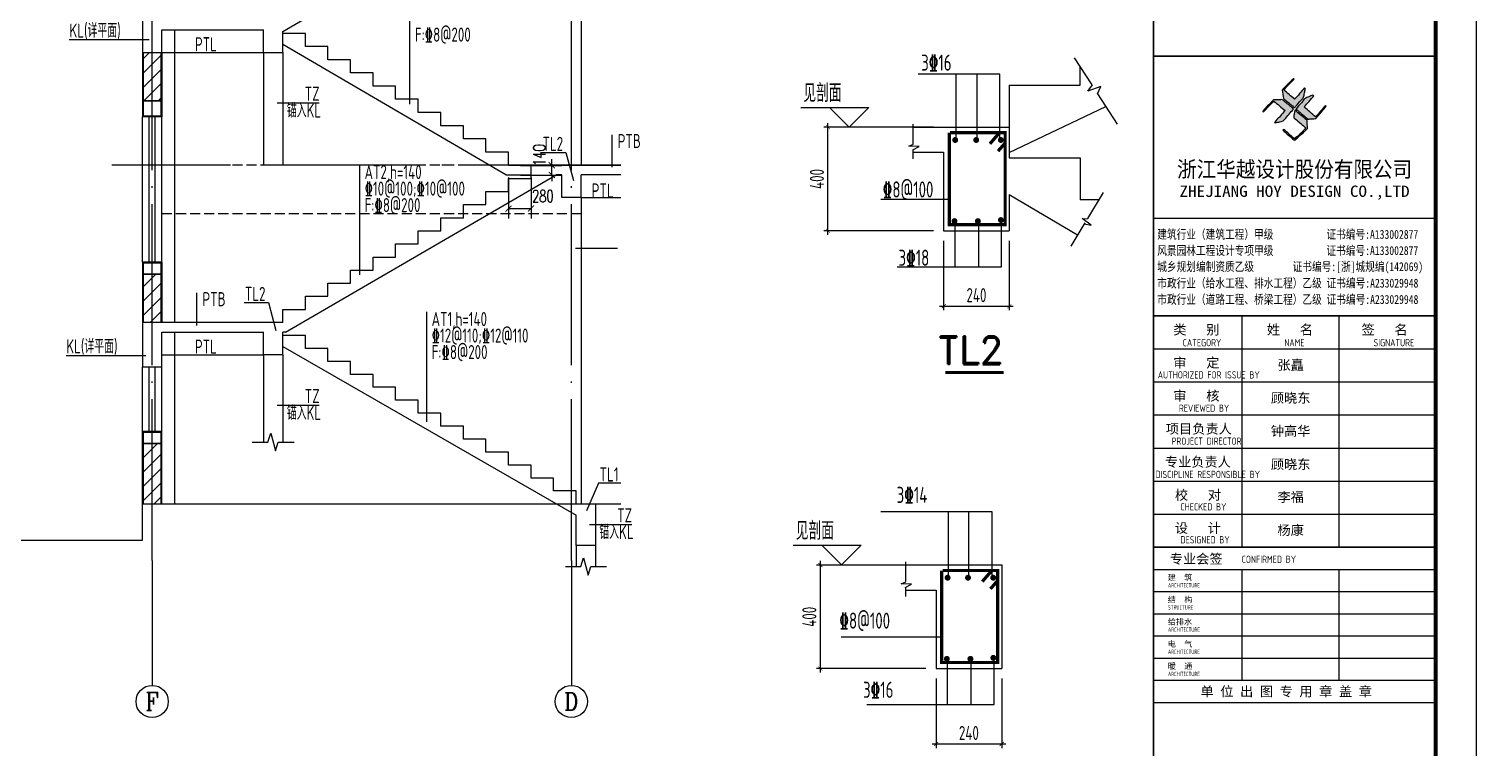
# Model space of a CAD drawing. Extents: x -638872 to -278819, y -139534 to 213996.
# Drawn here: x -509047 to -491095, y -130485 to -121566 of the extents above; entities that cross this region are included whole.
import ezdxf
from ezdxf.enums import TextEntityAlignment as Align

# ---------------------------------------------------------------- set-up
doc = ezdxf.new("R2010")
doc.units = 0
doc.header["$LTSCALE"] = 1000
doc.header["$MEASUREMENT"] = 0
doc.linetypes.add('DASH', pattern=[0.35, 0.25, -0.1])
doc.linetypes.add('DOTE', pattern=[2.42, 2, -0.2, 0.02, -0.2])
doc.layers.get('0').update_dxf_attribs({"linetype": 'CONTINUOUS'})
doc.layers.get('Defpoints').update_dxf_attribs({"linetype": 'CONTINUOUS'})
for name, color, linetype in [('AXIS', 171, 'CONTINUOUS'), ('AXIS_TEXT', 7, 'CONTINUOUS'), ('BALCONY', 6, 'CONTINUOUS'), ('BEAM_HOR_TEXT_JZ', 7, 'CONTINUOUS'), ('COLU_DE_DIM', 3, 'CONTINUOUS'), ('DOTE', 14, 'DOTE'), ('GJ', 22, 'CONTINUOUS'), ('PUB_DIM', 171, 'CONTINUOUS'), ('PUB_TITLE', 171, 'CONTINUOUS'), ('PUB_WALL', 9, 'CONTINUOUS'), ('S_E_STAIR', 4, 'CONTINUOUS'), ('S_WALL', 9, 'CONTINUOUS'), ('S_WINDOW', 140, 'CONTINUOUS'), ('THICK', 6, 'CONTINUOUS'), ('THIN', 7, 'CONTINUOUS'), ('TK', 4, 'CONTINUOUS'), ('填充', 8, 'CONTINUOUS')]:
    doc.layers.add(name, color=color, linetype=linetype)
doc.layers.add('COLU_HATCH', color=251, linetype='CONTINUOUS', lineweight=0)
doc.styles.add('-宋体', font='', dxfattribs={"width": 0.8})
doc.styles.add('_TCH_AXIS', font='COMPLEX', dxfattribs={"bigfont": 'GBCBIG'})
doc.styles.add('COMPLEX', font='COMPLEX')
doc.styles.add('DIM_FONT', font='SIMPLEX', dxfattribs={"width": 0.7, "bigfont": 'GBCBIG'})
doc.styles.add('HT', font='simhei.ttf', dxfattribs={"width": 0.8})
doc.styles.add('ROMAND', font='romand__.ttf', dxfattribs={"height": 500})
doc.styles.add('TSSD_Dimension', font='tssdeng.shx', dxfattribs={"width": 0.7, "bigfont": 'hztxt.shx'})
doc.styles.add('TSSD_Label', font='tssdeng.shx', dxfattribs={"width": 0.7, "bigfont": 'hztxt.shx'})
doc.styles.add('TSSD_REIN', font='tssdeng.shx', dxfattribs={"width": 0.7, "bigfont": 'tssdchn.shx'})
doc.styles.add('中西文', font='TSSDENG.shx', dxfattribs={"width": 0.875, "height": 300, "bigfont": 'HZTXT.shx'})
doc.styles.add('图签宋体', font='', dxfattribs={"height": 300})
doc.styles.add('图签黑体', font='simhei.ttf', dxfattribs={"height": 550})
doc.styles.get('-宋体').set_extended_font_data('SimSun')
doc.styles.get('图签宋体').set_extended_font_data('NSimSun')
doc.dimstyles.new('DIMN', dxfattribs={"dimtxt": 300, "dimasz": 150, "dimexe": 250, "dimexo": 300, "dimgap": 150, "dimtad": 1, "dimdec": 0, "dimzin": 0, "dimdsep": 46, "dimtxsty": 'DIM_FONT', "dimblk": 'ARCHTICK', "dimcen": 0.09, "dimclrt": 7, "dimazin": 2, "dimtfac": 1, "dimtdec": 0, "dimtix": 1, "dimtmove": 2, "dimatfit": 3, "dimfxl": 0, "dimtolj": 1, "dimtzin": 0, "dimarcsym": 0})
doc.dimstyles.new('TSSD_20_50', dxfattribs={"dimtxt": 175, "dimasz": 50, "dimexe": 50, "dimexo": 125, "dimgap": 50, "dimtad": 1, "dimdec": 0, "dimlfac": 0.4, "dimzin": 0, "dimdsep": 46, "dimtxsty": 'TSSD_Dimension', "dimblk": 'ARCHTICK', "dimblk1": 'ARCHTICK', "dimblk2": 'ARCHTICK', "dimcen": 0, "dimdle": 50, "dimclrt": 7, "dimadec": 0, "dimazin": 0, "dimtfac": 1, "dimtdec": 0, "dimtix": 1, "dimtmove": 2, "dimatfit": 3, "dimfxl": 0, "dimtolj": 1, "dimtzin": 0, "dimarcsym": 0})

# ---------------------------------------------------------------- blocks, each defined once
blk = doc.blocks.new('$EWDLib$00001159')
for p, q in [((0, 0), (0, 1500)), ((84, 0), (84, 1500)), ((156, 0), (156, 1500)), ((240, 0), (240, 1500))]:
    blk.add_line(p, q)
blk = doc.blocks.new('_AXISO')
blk.add_circle((0, 0), 0.5)
at = {"layer": 'AXIS_TEXT', "style": 'COMPLEX', "width": 1.041667}
blk.add_attdef('A', text='', height=0.56, dxfattribs=at).set_placement((-0.25, -0.28), (0.25, -0.28), align=Align.FIT)
blk = doc.blocks.new('_ArchTick')
at = {"color": 0, "linetype": 'ByBlock', "const_width": 0.15}
blk.add_lwpolyline([(-0.5, -0.5), (0.5, 0.5)], dxfattribs=at)
blk = doc.blocks.new('*D577')
at = {"layer": 'COLU_DE_DIM', "color": 0, "lineweight": -2}
for p, q in [((-497825, -122785), (-499185, -122785)), ((-499135, -124120), (-499135, -122735)), ((-497825, -124070), (-499185, -124070))]:
    blk.add_line(p, q, dxfattribs=at)
at = {"layer": 'Defpoints', "color": 0}
for p in [(-499135, -122785), (-497700, -122785), (-497700, -124070)]:
    blk.add_point(p, dxfattribs=at)
at = {"layer": 'COLU_DE_DIM', "color": 0, "lineweight": -2, "xscale": 50, "yscale": 50, "zscale": 50}
for p, rotation in [((-499135, -122785), 90), ((-499135, -124070), 270)]:
    blk.add_blockref('_ArchTick', p, dxfattribs=dict(at, rotation=rotation))
at = {"layer": 'COLU_DE_DIM', "color": 7, "insert": (-499272, -123427), "char_height": 175, "attachment_point": 5, "rotation": 90, "style": 'TSSD_Dimension'}
blk.add_mtext('\\A1;400', dxfattribs=at)
blk = doc.blocks.new('*D578')
at = {"layer": 'COLU_DE_DIM', "color": 0, "lineweight": -2}
for p, q in [((-497700, -124195), (-497700, -125056)), ((-496886, -124195), (-496886, -125056)), ((-497750, -125006), (-496836, -125006))]:
    blk.add_line(p, q, dxfattribs=at)
at = {"layer": 'Defpoints', "color": 0}
for p in [(-497700, -124070), (-496886, -124070), (-496886, -125006)]:
    blk.add_point(p, dxfattribs=at)
at = {"layer": 'COLU_DE_DIM', "color": 0, "lineweight": -2, "xscale": 50, "yscale": 50, "zscale": 50, "rotation": 180}
blk.add_blockref('_ArchTick', (-497700, -125006), dxfattribs=at)
at = {"layer": 'COLU_DE_DIM', "color": 0, "lineweight": -2, "xscale": 50, "yscale": 50, "zscale": 50}
blk.add_blockref('_ArchTick', (-496886, -125006), dxfattribs=at)
at = {"layer": 'COLU_DE_DIM', "color": 7, "insert": (-497293, -124868), "char_height": 175, "attachment_point": 5, "style": 'TSSD_Dimension'}
blk.add_mtext('\\A1;240', dxfattribs=at)
blk = doc.blocks.new('*D579')
at = {"layer": 'COLU_DE_DIM', "color": 0, "lineweight": -2}
for p, q in [((-499229, -129549), (-499229, -128165)), ((-497919, -128215), (-499279, -128215)), ((-497919, -129499), (-499279, -129499))]:
    blk.add_line(p, q, dxfattribs=at)
at = {"layer": 'Defpoints', "color": 0}
for p in [(-499229, -128215), (-497794, -128215), (-497794, -129499)]:
    blk.add_point(p, dxfattribs=at)
at = {"layer": 'COLU_DE_DIM', "color": 0, "lineweight": -2, "xscale": 50, "yscale": 50, "zscale": 50}
for p, rotation in [((-499229, -128215), 90), ((-499229, -129499), 270)]:
    blk.add_blockref('_ArchTick', p, dxfattribs=dict(at, rotation=rotation))
at = {"layer": 'COLU_DE_DIM', "color": 7, "insert": (-499366, -128857), "char_height": 175, "attachment_point": 5, "rotation": 90, "style": 'TSSD_Dimension'}
blk.add_mtext('\\A1;400', dxfattribs=at)
blk = doc.blocks.new('*D580')
at = {"layer": 'COLU_DE_DIM', "color": 0, "lineweight": -2}
for p, q in [((-497794, -129624), (-497794, -130485)), ((-496980, -129624), (-496980, -130485)), ((-497844, -130435), (-496930, -130435))]:
    blk.add_line(p, q, dxfattribs=at)
at = {"layer": 'Defpoints', "color": 0}
for p in [(-497794, -129499), (-496980, -129499), (-496980, -130435)]:
    blk.add_point(p, dxfattribs=at)
at = {"layer": 'COLU_DE_DIM', "color": 0, "lineweight": -2, "xscale": 50, "yscale": 50, "zscale": 50, "rotation": 180}
blk.add_blockref('_ArchTick', (-497794, -130435), dxfattribs=at)
at = {"layer": 'COLU_DE_DIM', "color": 0, "lineweight": -2, "xscale": 50, "yscale": 50, "zscale": 50}
blk.add_blockref('_ArchTick', (-496980, -130435), dxfattribs=at)
at = {"layer": 'COLU_DE_DIM', "color": 7, "insert": (-497387, -130298), "char_height": 175, "attachment_point": 5, "style": 'TSSD_Dimension'}
blk.add_mtext('\\A1;240', dxfattribs=at)
blk = doc.blocks.new('A$C053D6479')
at = {"layer": 'PUB_TITLE'}
h = blk.add_hatch(color=256, dxfattribs=at)
h.dxf.hatch_style = 1
edge = h.paths.add_edge_path()
edge.add_spline(control_points=[(1026, 827), (1105, 920), (1188, 1008), (1266, 1102)], knot_values=[13, 13, 13, 13, 14, 14, 14, 14], degree=3, periodic=0)
edge.add_spline(control_points=[(1266, 1102), (1258, 1111), (1249, 1119), (1239, 1116)], knot_values=[12, 12, 12, 12, 13, 13, 13, 13], degree=3, periodic=0)
edge.add_spline(control_points=[(1239, 1116), (1210, 1107), (1179, 1092), (1144, 1077)], knot_values=[11, 11, 11, 11, 12, 12, 12, 12], degree=3, periodic=0)
edge.add_spline(control_points=[(1144, 1077), (1109, 1063), (1069, 1053), (1047, 1038)], knot_values=[10, 10, 10, 10, 11, 11, 11, 11], degree=3, periodic=0)
edge.add_spline(control_points=[(1047, 1038), (1028, 1026), (1007, 992), (991, 972)], knot_values=[9, 9, 9, 9, 10, 10, 10, 10], degree=3, periodic=0)
edge.add_spline(control_points=[(991, 972), (942, 913), (899, 868), (849, 810)], knot_values=[8, 8, 8, 8, 9, 9, 9, 9], degree=3, periodic=0)
edge.add_spline(control_points=[(849, 810), (842, 801), (822, 776), (822, 775)], knot_values=[7, 7, 7, 7, 8, 8, 8, 8], degree=3, periodic=0)
edge.add_spline(control_points=[(822, 775), (823, 771), (848, 752), (859, 744)], knot_values=[6, 6, 6, 6, 7, 7, 7, 7], degree=3, periodic=0)
edge.add_spline(control_points=[(859, 744), (949, 670), (1035, 592), (1122, 521)], knot_values=[5, 5, 5, 5, 6, 6, 6, 6], degree=3, periodic=0)
edge.add_spline(control_points=[(1122, 521), (1153, 527), (1185, 530), (1217, 533)], knot_values=[4, 4, 4, 4, 5, 5, 5, 5], degree=3, periodic=0)
edge.add_spline(control_points=[(1217, 533), (1246, 535), (1293, 532), (1316, 542)], knot_values=[3, 3, 3, 3, 4, 4, 4, 4], degree=3, periodic=0)
edge.add_spline(control_points=[(1316, 542), (1327, 547), (1338, 565), (1349, 579)], knot_values=[2, 2, 2, 2, 3, 3, 3, 3], degree=3, periodic=0)
edge.add_spline(control_points=[(1349, 579), (1423, 670), (1507, 759), (1572, 848)], knot_values=[1, 1, 1, 1, 2, 2, 2, 2], degree=3, periodic=0)
edge.add_spline(control_points=[(1572, 848), (1564, 852), (1561, 861), (1551, 862)], knot_values=[0, 0, 0, 0, 1, 1, 1, 1], degree=3, periodic=0)
edge.add_spline(control_points=[(1551, 862), (1469, 769), (1393, 671), (1310, 579)], knot_values=[15, 15, 15, 15, 16, 16, 16, 16], degree=3, periodic=0)
edge.add_spline(control_points=[(1310, 579), (1216, 662), (1118, 742), (1026, 827)], knot_values=[14, 14, 14, 14, 15, 15, 15, 15], degree=3, periodic=0)
at = {"layer": 'TK'}
h = blk.add_hatch(color=256, dxfattribs=at)
h.dxf.hatch_style = 2
edge = h.paths.add_edge_path()
edge.add_spline(control_points=[(906, 946), (906, 946), (906, 946), (866, 899), (814, 839), (806, 829), (789, 806), (787, 806), (777, 804), (728, 856), (719, 864), (651, 922), (580, 978), (514, 1036), (509, 1106), (488, 1176), (479, 1247), (570, 1343), (663, 1436), (758, 1526), (764, 1523), (768, 1518), (774, 1515), (693, 1422), (599, 1343), (520, 1249), (607, 1171), (698, 1096), (789, 1021), (874, 1109), (950, 1206), (1031, 1298), (1066, 1286), (1054, 1262), (1045, 1224), (1036, 1188), (1031, 1158), (1024, 1121), (1020, 1104), (1017, 1085), (1012, 1071), (1004, 1052), (976, 1026), (956, 1003), (906, 946)], knot_values=[-1, 0, 0, 0, 0, 0.0001, 1, 1, 1, 2, 2, 2, 3, 3, 3, 4, 4, 4, 5, 5, 5, 6, 6, 6, 7, 7, 7, 8, 8, 8, 9, 9, 9, 10, 10, 10, 11, 11, 11, 12, 12, 12, 13, 13, 13, 14, 14, 14, 14], degree=3, periodic=0)
h = blk.add_hatch(color=256, dxfattribs=at)
h.dxf.hatch_style = 2
edge = h.paths.add_edge_path()
edge.add_spline(control_points=[(291, 452), (291, 452), (291, 452), (313, 470), (322, 480), (400, 566), (477, 652), (553, 736), (460, 815), (366, 894), (270, 970), (183, 883), (101, 791), (16, 703), (-18, 714), (9, 735), (28, 755), (103, 838), (192, 930), (266, 1005), (319, 1009), (387, 1005), (442, 1007), (456, 1008), (472, 1011), (485, 1007), (507, 1000), (534, 967), (555, 949), (624, 891), (699, 833), (760, 773), (689, 691), (614, 604), (539, 517), (529, 505), (516, 487), (506, 482), (492, 475), (469, 472), (452, 467), (416, 456), (383, 448), (342, 438), (323, 433), (297, 422), (293, 440), (291, 452)], knot_values=[-1, 0, 0, 0, 0, 0.0001, 1, 1, 1, 2, 2, 2, 3, 3, 3, 4, 4, 4, 5, 5, 5, 6, 6, 6, 7, 7, 7, 8, 8, 8, 9, 9, 9, 10, 10, 10, 11, 11, 11, 12, 12, 12, 13, 13, 13, 14, 14, 14, 15, 15, 15, 15], degree=3, periodic=0)
h = blk.add_hatch(color=256, dxfattribs=at)
h.dxf.hatch_style = 2
edge = h.paths.add_edge_path()
edge.add_spline(control_points=[(662, 103), (662, 103), (662, 103), (616, 143), (568, 186), (545, 207), (518, 224), (499, 250), (501, 259), (511, 261), (516, 267), (609, 192), (696, 111), (785, 33), (883, 118), (977, 208), (1070, 298), (992, 373), (892, 456), (803, 534), (791, 544), (768, 561), (766, 569), (761, 588), (776, 634), (780, 655), (785, 690), (788, 721), (795, 746), (897, 661), (998, 576), (1097, 490), (1100, 425), (1106, 361), (1107, 294), (1018, 207), (925, 121), (830, 33), (818, 21), (800, 0), (787, 0), (768, -1), (725, 49), (712, 60), (662, 103)], knot_values=[-1, 0, 0, 0, 0, 0.0001, 1, 1, 1, 2, 2, 2, 3, 3, 3, 4, 4, 4, 5, 5, 5, 6, 6, 6, 7, 7, 7, 8, 8, 8, 9, 9, 9, 10, 10, 10, 11, 11, 11, 12, 12, 12, 13, 13, 13, 14, 14, 14, 14], degree=3, periodic=0)
for points, knots in [([(1031, 1298), (1066, 1286), (1054, 1262), (1045, 1224), (1036, 1188), (1031, 1158), (1024, 1121), (1020, 1104), (1017, 1085), (1012, 1071), (1004, 1052), (976, 1026), (956, 1003), (906, 946), (866, 899), (814, 839), (806, 829), (789, 806), (787, 806), (777, 804), (728, 856), (719, 864), (651, 922), (580, 978), (514, 1036), (509, 1106), (488, 1176), (479, 1247), (570, 1343), (663, 1436), (758, 1526), (764, 1523), (768, 1518), (774, 1515), (693, 1422), (599, 1343), (520, 1249), (607, 1171), (698, 1096), (789, 1021), (874, 1109), (950, 1206), (1031, 1298)], [0, 0, 0, 0, 1, 1, 1, 2, 2, 2, 3, 3, 3, 4, 4, 4, 5, 5, 5, 6, 6, 6, 7, 7, 7, 8, 8, 8, 9, 9, 9, 10, 10, 10, 11, 11, 11, 12, 12, 12, 13, 13, 13, 14, 14, 14, 14]), ([(1551, 862), (1561, 861), (1564, 852), (1572, 848), (1507, 759), (1423, 670), (1349, 579), (1338, 565), (1327, 547), (1316, 542), (1293, 532), (1246, 535), (1217, 533), (1185, 530), (1153, 527), (1122, 521), (1035, 592), (949, 670), (859, 744), (848, 752), (823, 771), (822, 775), (822, 776), (842, 801), (849, 810), (899, 868), (942, 913), (991, 972), (1007, 992), (1028, 1026), (1047, 1038), (1069, 1053), (1109, 1063), (1144, 1077), (1179, 1092), (1210, 1107), (1239, 1116), (1249, 1119), (1258, 1111), (1266, 1102), (1188, 1008), (1105, 920), (1026, 827), (1118, 742), (1216, 662), (1310, 579), (1393, 671), (1469, 769), (1551, 862)], [0, 0, 0, 0, 1, 1, 1, 2, 2, 2, 3, 3, 3, 4, 4, 4, 5, 5, 5, 6, 6, 6, 7, 7, 7, 8, 8, 8, 9, 9, 9, 10, 10, 10, 11, 11, 11, 12, 12, 12, 13, 13, 13, 14, 14, 14, 15, 15, 15, 16, 16, 16, 16]), ([(555, 949), (624, 891), (699, 833), (760, 773), (689, 691), (614, 604), (539, 517), (529, 505), (516, 487), (506, 482), (492, 475), (469, 472), (452, 467), (416, 456), (383, 448), (342, 438), (323, 433), (297, 422), (293, 440), (291, 452), (313, 470), (322, 480), (400, 566), (477, 652), (553, 736), (460, 815), (366, 894), (270, 970), (183, 883), (101, 791), (16, 703), (-18, 714), (9, 735), (28, 755), (103, 838), (192, 930), (266, 1005), (319, 1009), (387, 1005), (442, 1007), (456, 1008), (472, 1011), (485, 1007), (507, 1000), (534, 967), (555, 949)], [0, 0, 0, 0, 1, 1, 1, 2, 2, 2, 3, 3, 3, 4, 4, 4, 5, 5, 5, 6, 6, 6, 7, 7, 7, 8, 8, 8, 9, 9, 9, 10, 10, 10, 11, 11, 11, 12, 12, 12, 13, 13, 13, 14, 14, 14, 15, 15, 15, 15]), ([(1097, 490), (1100, 425), (1106, 361), (1107, 294), (1018, 207), (925, 121), (830, 33), (818, 21), (800, 0), (787, 0), (768, -1), (725, 49), (712, 60), (662, 103), (616, 143), (568, 186), (545, 207), (518, 224), (499, 250), (501, 259), (511, 261), (516, 267), (609, 192), (696, 111), (785, 33), (883, 118), (977, 208), (1070, 298), (992, 373), (892, 456), (803, 534), (791, 544), (768, 561), (766, 569), (761, 588), (776, 634), (780, 655), (785, 690), (788, 721), (795, 746), (897, 661), (998, 576), (1097, 490)], [0, 0, 0, 0, 1, 1, 1, 2, 2, 2, 3, 3, 3, 4, 4, 4, 5, 5, 5, 6, 6, 6, 7, 7, 7, 8, 8, 8, 9, 9, 9, 10, 10, 10, 11, 11, 11, 12, 12, 12, 13, 13, 13, 14, 14, 14, 14])]:
    blk.add_open_spline(points, degree=3, knots=knots, dxfattribs=at)
blk = doc.blocks.new('GeYuanFrame_77142115', base_point=(20.09, 4.53))
at = {"layer": 'PUB_TITLE'}
for points in [[(803.09, 235.33), (803.09, 292.73)], [(827.09, 235.33), (827.09, 292.73)], [(803.09, 202.33), (803.09, 229.83)], [(827.09, 202.33), (827.09, 229.83)]]:
    blk.add_lwpolyline(points, dxfattribs=at)
at = {"layer": 'TK'}
for p, q in [((781.09, 316.93), (851.09, 316.93)), ((781.09, 284.53), (851.09, 284.53)), ((781.09, 276.33), (851.09, 276.33)), ((781.09, 268.13), (851.09, 268.13)), ((781.09, 259.93), (851.09, 259.93)), ((781.09, 251.73), (851.09, 251.73)), ((781.09, 243.53), (851.09, 243.53)), ((781.09, 235.33), (851.09, 235.33)), ((781.09, 235.33), (851.09, 235.33))]:
    blk.add_line(p, q, dxfattribs=at)
blk.add_lwpolyline([(20.09, 4.53), (20.09, 598.53), (861.09, 598.53), (861.09, 4.53)], close=True, dxfattribs=at)
at = {"layer": 'TK', "const_width": 1}
blk.add_lwpolyline([(45.09, 588.53), (851.09, 588.53), (851.09, 14.53), (45.09, 14.53)], close=True, dxfattribs=at)
at = {"layer": 'TK'}
for points, const_width in [([(781.09, 588.53), (781.09, 14.53)], 0.4), ([(781.09, 357.14), (851.09, 357.14)], 0.35), ([(781.09, 292.73), (851.09, 292.73)], 0.35), ([(781.09, 292.73), (851.09, 292.73)], 0.35), ([(781.09, 235.33), (851.09, 235.33)], 0.35), ([(781.09, 202.33), (851.09, 202.33)], 0.35)]:
    blk.add_lwpolyline(points, dxfattribs=dict(at, const_width=const_width))
for points in [[(781.09, 292.73), (851.09, 292.73)], [(781.09, 235.33), (851.09, 235.33)], [(781.09, 229.83), (851.09, 229.83)], [(781.09, 224.33), (851.09, 224.33)], [(781.09, 218.83), (851.09, 218.83)], [(781.09, 213.33), (851.09, 213.33)], [(781.09, 207.83), (851.09, 207.83)], [(781.09, 202.33), (851.09, 202.33)], [(781.09, 196.83), (851.09, 196.83)]]:
    blk.add_lwpolyline(points, dxfattribs=at)
at = {"layer": 'PUB_TITLE', "xscale": 0.01000000000021828, "yscale": 0.01000000000021828, "zscale": 0.01}
blk.add_blockref('A$C053D6479', (808.19, 336.27), dxfattribs=at)
at = {"layer": 'TK'}
for s, height, style, width, p in [('浙江华越设计股份有限公司', 3.96, 'HT', 0.9, (816.07, 329.16)), ('ZHEJIANG HOY DESIGN CO.,LTD', 2.8, '图签黑体', 1.11, (816.06, 323.29))]:
    blk.add_text(s, height=height, dxfattribs=dict(at, style=style, width=width)).set_placement(p, align=Align.MIDDLE)
for s, height, style, width, p in [('建筑行业（建筑工程）甲级           证书编号:A133002877', 2.2, '-宋体', 0.8, (782, 311.83)), ('风景园林工程设计专项甲级           证书编号:A133002877', 2.2, '-宋体', 0.8, (782, 307.81)), ('城乡规划编制资质乙级        证书编号:[浙]城规编(142069)', 2.2, '-宋体', 0.8, (782, 303.82)), ('市政行业（给水工程、排水工程）乙级 证书编号:A233029948', 2.2, '-宋体', 0.8, (782, 299.74)), ('市政行业（道路工程、桥梁工程）乙级 证书编号:A233029948', 2.2, '-宋体', 0.8, (782, 295.69)), ('CATEGORY', 1.8, 'TSSD_REIN', 0.7, (788.32, 285.17)), ('NAME', 1.8, 'TSSD_REIN', 0.7, (813.51, 285.17)), ('SIGNATURE', 1.8, 'TSSD_REIN', 0.7, (835.66, 285.17)), ('AUTHORIZED FOR ISSUE BY', 1.8, 'TSSD_REIN', 0.7, (782.12, 277.17)), ('REVIEWED BY', 1.8, 'TSSD_REIN', 0.7, (787.36, 268.91)), ('PROJECT DIRECTOR', 1.8, 'TSSD_REIN', 0.7, (785.55, 260.74)), ('DISCIPLINE RESPONSIBLE BY', 1.8, 'TSSD_REIN', 0.7, (781.57, 252.48)), ('CHECKED BY', 1.8, 'TSSD_REIN', 0.7, (787.75, 244.44)), ('DESIGNED BY', 1.8, 'TSSD_REIN', 0.7, (787.76, 236.27)), ('CONFIRMED BY', 1.8, 'TSSD_REIN', 0.7, (802.94, 231.42)), ('ARCHITECTURE', 1.08, 'TSSD_REIN', 0.7, (784.65, 225.34)), ('STRUCTURE', 1.08, 'TSSD_REIN', 0.7, (784.65, 219.84)), ('ARCHITECTURE', 1.08, 'TSSD_REIN', 0.7, (784.65, 214.34)), ('ARCHITECTURE', 1.08, 'TSSD_REIN', 0.7, (784.65, 208.84)), ('ARCHITECTURE', 1.08, 'TSSD_REIN', 0.7, (784.65, 203.34))]:
    blk.add_text(s, height=height, dxfattribs=dict(at, style=style, width=width)).set_placement(p)
at = {"layer": 'TK', "style": '图签宋体'}
for s, height, p in [('类   别', 2.4, (785.97, 288.09)), ('姓   名', 2.4, (809.2, 288.09)), ('签   名', 2.4, (832.68, 288.09)), ('审   定', 2.4, (785.97, 279.89)), ('审   核', 2.4, (785.97, 271.69)), ('项目负责人', 2.4, (784.13, 263.49)), ('专业负责人', 2.4, (783.89, 255.29)), ('校   对', 2.4, (786.38, 247.09)), ('设   计', 2.4, (786.36, 238.89)), ('专业会签', 2.4, (785.12, 231.24)), ('建  筑', 1.44, (784.61, 227.11)), ('结  构', 1.44, (784.61, 221.61)), ('给排水', 1.44, (784.61, 216.11)), ('电  气', 1.44, (784.61, 210.61)), ('暖  通', 1.44, (784.61, 205.11)), ('单 位 出 图 专 用 章 盖 章', 2.4, (792.72, 198.35))]:
    blk.add_text(s, height=height, dxfattribs=at).set_placement(p)
at = {"layer": 'TK', "char_height": 2.4, "width": 24, "attachment_point": 5, "style": '图签宋体'}
for s, insert in [('张矗', (815.09, 280.4)), ('顾晓东', (815.09, 272.23)), ('钟高华', (815.09, 264.03)), ('顾晓东', (815.09, 255.76)), ('李福', (815.09, 247.63)), ('杨康', (815.09, 239.43))]:
    blk.add_mtext(s, dxfattribs=dict(at, insert=insert))
blk = doc.blocks.new('*D618')
at = {"layer": 'Defpoints', "color": 0}
for p in [(-503098, -123258), (-502562, -123258), (-503098, -123378)]:
    blk.add_point(p, dxfattribs=at)
at = {"layer": 'PUB_DIM', "color": 0, "lineweight": -2}
for p, q in [((-502948, -123258), (-502437, -123258)), ((-502562, -123258), (-502562, -123183)), ((-502562, -123378), (-502562, -123258)), ((-502948, -123378), (-502437, -123378)), ((-502562, -123378), (-502562, -123453))]:
    blk.add_line(p, q, dxfattribs=at)
at = {"layer": 'PUB_DIM', "color": 0, "lineweight": -2, "xscale": 75, "yscale": 75, "zscale": 75}
for p, rotation in [((-502562, -123258), 270), ((-502562, -123378), 90)]:
    blk.add_blockref('_ArchTick', p, dxfattribs=dict(at, rotation=rotation))
at = {"layer": 'PUB_DIM', "color": 7, "insert": (-502716, -123131), "char_height": 150, "attachment_point": 5, "rotation": 90, "style": 'DIM_FONT'}
blk.add_mtext('\\A1;140', dxfattribs=at)
blk = doc.blocks.new('*D620')
at = {"layer": 'Defpoints', "color": 0}
for p in [(-503098, -123258), (-502818, -123258), (-502818, -123794)]:
    blk.add_point(p, dxfattribs=at)
at = {"layer": 'PUB_DIM', "color": 0, "lineweight": -2}
for p, q in [((-503098, -123408), (-503098, -123919)), ((-502818, -123408), (-502818, -123919)), ((-503098, -123794), (-502818, -123794))]:
    blk.add_line(p, q, dxfattribs=at)
at = {"layer": 'PUB_DIM', "color": 0, "lineweight": -2, "xscale": 75, "yscale": 75, "zscale": 75, "rotation": 180}
blk.add_blockref('_ArchTick', (-503098, -123794), dxfattribs=at)
at = {"layer": 'PUB_DIM', "color": 0, "lineweight": -2, "xscale": 75, "yscale": 75, "zscale": 75}
blk.add_blockref('_ArchTick', (-502818, -123794), dxfattribs=at)
at = {"layer": 'PUB_DIM', "color": 7, "insert": (-502672, -123640), "char_height": 150, "attachment_point": 5, "style": 'DIM_FONT'}
blk.add_mtext('\\A1;280', dxfattribs=at)

msp = doc.modelspace()

# ---------------------------------------------------------------- hatches: boundary and pattern name
at = {"layer": '填充'}
h = msp.add_hatch(dxfattribs=at)
h.set_pattern_fill('普通砖', color=256, scale=50, style=0)
h.set_pattern_definition([(45, (-908072.8, -234764.58), (-88.388383, 88.388383), [])])
h.paths.add_polyline_path([(-507398.24, -126707.54), (-507638.24, -126707.54), (-507638.24, -127457.54), (-507398.24, -127457.54)])
h.paths.add_polyline_path([(-507398.24, -121857.54), (-507638.24, -121857.54), (-507638.24, -122457.54), (-507398.24, -122457.54)])
h.paths.add_polyline_path([(-507398.24, -120707.54), (-507638.24, -120707.54), (-507638.24, -121457.54), (-507398.24, -121457.54)])
h.paths.add_polyline_path([(-507398.24, -118257.54), (-507638.24, -118257.54), (-507638.24, -118557.54), (-507398.24, -118557.54)])
h.paths.add_polyline_path([(-507398.24, -116957.54), (-507638.24, -116957.54), (-507638.24, -117857.54), (-507398.24, -117857.54)])
h.paths.add_polyline_path([(-507638.24, -125207.54), (-507398.24, -125207.54), (-507398.24, -124607.54), (-507638.24, -124607.54)])

# ---------------------------------------------------------------- linework, layer by layer
for p, q in [((-507238.24, -125207.54), (-507238.24, -121577.54)), ((-507238.24, -127457.54), (-507238.24, -125327.54))]:
    msp.add_line(p, q)
at = {"ltscale": 0.5}
for points in [[(-507556.86, -121701.61), (-508546.78, -121701.61)], [(-507595.87, -125618.91), (-508585.79, -125618.91)], [(-502258.24, -127971.79), (-502258.24, -128233.46)], [(-502018.24, -127971.79), (-502018.24, -128233.46)]]:
    msp.add_lwpolyline(points, dxfattribs=at)
msp.add_lwpolyline([(-510718.24, -127907.54), (-507638.24, -127907.54), (-507638.24, -127457.54), (-501704.79, -127457.54)])
at = {"layer": 'AXIS'}
for p, q in [((-507518.24, -128157.54), (-507518.24, -129707.54)), ((-502318.24, -128157.54), (-502318.24, -129707.54))]:
    msp.add_line(p, q, dxfattribs=at)
at = {"layer": 'BALCONY', "ltscale": 0.5}
for points in [[(-507398.24, -121857.54), (-506138.24, -121857.54)], [(-506138.24, -121857.54), (-506138.24, -123257.54)], [(-505898.24, -121857.54), (-505898.24, -123257.54)], [(-502685.41, -123097.73), (-502384.9, -123097.73), (-502290.42, -123444.44)], [(-502198.24, -123657.54), (-501704.79, -123657.54)], [(-506377.32, -124958.51), (-506076.81, -124958.51), (-505982.33, -125305.22)], [(-507398.24, -125607.54), (-506138.24, -125607.54)], [(-506138.24, -125607.54), (-506138.24, -126690.02)], [(-505898.24, -125607.54), (-505898.24, -126690.02)], [(-501704.79, -127198.13), (-501981.4, -127198.13), (-502131.96, -127544.84)], [(-502258.24, -127457.48), (-502018.24, -127457.48), (-502018.24, -127971.79), (-502258.24, -127971.79), (-502258.24, -127595.84)]]:
    msp.add_lwpolyline(points, dxfattribs=at)
at = {"layer": 'BALCONY', "linetype": 'DASH', "ltscale": 0.5}
for points in [[(-502198.24, -123257.54), (-507398.24, -123257.54)], [(-502198.24, -123857.54), (-507398.24, -123857.54)]]:
    msp.add_lwpolyline(points, dxfattribs=at)
at = {"layer": 'BEAM_HOR_TEXT_JZ'}
for p, q in [((-504319.89, -122501.32), (-504319.89, -121139.23)), ((-504943.71, -124616.21), (-504943.71, -123254.12)), ((-504111.71, -126438.74), (-504111.71, -125076.65))]:
    msp.add_line(p, q, dxfattribs=at)
at = {"layer": 'DOTE'}
for p, q in [((-507518.24, -128157.54), (-507518.24, -112157.54)), ((-502318.24, -128157.54), (-502318.24, -112157.54)), ((-501704.79, -123257.54), (-508018.24, -123257.54))]:
    msp.add_line(p, q, dxfattribs=at)
at = {"layer": 'GJ', "linetype": 'Continuous'}
for p, q in [((-496080.85, -121922.71, -247.45), (-495863.09, -122259.66, -247.45)), ((-496006.1, -122264, -247.45), (-496006.1, -122038.38, -247.45)), ((-497002.77, -122125.57, -247.45), (-498017.87, -122125.57, -247.45)), ((-497548.98, -122125.57, -247.45), (-497548.98, -122931.74, -247.45)), ((-497288.5, -122125.57, -247.45), (-497288.5, -122931.74, -247.45)), ((-497002.77, -122942.88, -247.45), (-497002.77, -122125.57, -247.45)), ((-496885.72, -122264, -247.45), (-496885.72, -123164.63, -247.45)), ((-496885.72, -122264, -247.45), (-496006.1, -122264, -247.45)), ((-495911.02, -122338.81, -247.45), (-495854.71, -122260.03, -247.45)), ((-495749.58, -122278.78, -247.45), (-495911.02, -122338.81, -247.45)), ((-495791.81, -122369.96, -247.45), (-495547.06, -122748.67, -247.45)), ((-495790.88, -122372.58, -247.45), (-495749.58, -122278.78, -247.45)), ((-496885.72, -123097.81, -247.45), (-495688.31, -122530.11, -247.45)), ((-498080.21, -122747.2, -247.45), (-498080.21, -122989.27, -247.45)), ((-498080.21, -122785.26, -247.45), (-496885.72, -122785.26, -247.45)), ((-498132.36, -123018.95, -247.45), (-498072.97, -122993.51, -247.45)), ((-498005.1, -123023.19, -247.45), (-498132.36, -123018.95, -247.45)), ((-498081.46, -123065.58, -247.45), (-498005.1, -123023.19, -247.45)), ((-498080.21, -123061.34, -247.45), (-498080.21, -123175.93, -247.45)), ((-498080.21, -123096.49, -247.45), (-497700.18, -123096.49, -247.45)), ((-497700.18, -123096.49, -247.45), (-497700.18, -124069.64, -247.45)), ((-496885.72, -123164.63, -247.45), (-496005.26, -123164.63, -247.45)), ((-496005.26, -123164.63, -247.45), (-496005.26, -123685.88, -247.45)), ((-496885.72, -123618.95, -247.45), (-496039.23, -124120.09, -247.45)), ((-496885.72, -123618.95, -247.45), (-496885.72, -124069.64, -247.45)), ((-495774.02, -123685.88, -247.45), (-496005.26, -123685.88, -247.45)), ((-495719.25, -123596.23, -247.45), (-495914.67, -123916.16, -247.45)), ((-497560.13, -123933.63, -247.45), (-497560.13, -124516.37, -247.45)), ((-497269.63, -123933.63, -247.45), (-497269.63, -124516.37, -247.45)), ((-496980.48, -124516.37, -247.45), (-496980.48, -123922.49, -247.45)), ((-495949.33, -123972.9, -247.45), (-496123.9, -124258.72, -247.45)), ((-495983.28, -123915.65, -247.45), (-495915.73, -123920.3, -247.45)), ((-495871.48, -124001.77, -247.45), (-495983.28, -123915.65, -247.45)), ((-495955.33, -123985.48, -247.45), (-495871.48, -124001.77, -247.45)), ((-497700.18, -124069.64, -247.45), (-496885.72, -124069.64, -247.45)), ((-498277.32, -124516.37, -247.45), (-496980.48, -124516.37, -247.45)), ((-497097.08, -127554.95), (-498479.32, -127554.95)), ((-497643.29, -127554.95), (-497643.29, -128361.12)), ((-497390.08, -127554.95), (-497390.08, -128361.12)), ((-497097.08, -128372.26), (-497097.08, -127554.95)), ((-498174.53, -128176.58), (-498174.53, -128418.65)), ((-498174.53, -128214.63), (-496980.03, -128214.63)), ((-496980.03, -128214.63), (-496980.03, -129499.02)), ((-498226.67, -128448.33), (-498167.28, -128422.89)), ((-498099.41, -128452.57), (-498226.67, -128448.33)), ((-498175.77, -128494.96), (-498099.41, -128452.57)), ((-498174.53, -128490.72), (-498174.53, -128605.31)), ((-498174.53, -128525.87), (-497794.49, -128525.87)), ((-497794.49, -128525.87), (-497794.49, -129499.02)), ((-497654.44, -129363.01), (-497654.44, -129945.75)), ((-497362.32, -129363.01), (-497362.32, -129945.75)), ((-497074.79, -129945.75), (-497074.79, -129351.87)), ((-497794.49, -129499.02), (-496980.03, -129499.02)), ((-498654.89, -129945.75), (-497074.79, -129945.75))]:
    msp.add_line(p, q, dxfattribs=at)
at = {"layer": 'GJ', "linetype": 'Continuous', "const_width": 40.72}
for points in [[(-497628.55, -122853.86), (-497628.55, -123994.76), (-496936.63, -123994.76), (-496936.63, -122853.86), (-497619.56, -122853.86)], [(-497007.19, -122853.86), (-497126.32, -122991.02)], [(-496936.63, -122980.03), (-497025.12, -123081.91)]]:
    msp.add_lwpolyline(points, dxfattribs=at)
at = {"layer": 'GJ', "linetype": 'Continuous', "const_width": 36.65}
for points in [[(-497574.98, -122943.66, 1), (-497538.33, -122943.66, 1)], [(-497314.5, -122943.66, 1), (-497277.85, -122943.66, 1)], [(-497008.87, -122943.66, 1), (-496972.22, -122943.66, 1)], [(-497583.97, -123949.86, 1), (-497547.32, -123949.86, 1)], [(-497293.48, -123949.86, 1), (-497256.82, -123949.86, 1)], [(-497007.93, -123937.02, 1), (-496971.28, -123937.02, 1)]]:
    msp.add_lwpolyline(points, format="xyb", close=True, dxfattribs=at)
at = {"layer": 'GJ', "linetype": 'Continuous'}
for points, const_width, elevation in [([(-497677.9, -125829.16), (-496956.3, -125829.16)], 36.65, -123.73), ([(-497722.86, -128283.24), (-497722.86, -129424.14), (-497030.94, -129424.14), (-497030.94, -128283.24), (-497713.87, -128283.24)], 40.72, 247.45), ([(-497101.5, -128283.24), (-497220.63, -128420.4)], 40.72, 247.45), ([(-497030.94, -128409.41), (-497119.43, -128511.29)], 40.72, 247.45)]:
    msp.add_lwpolyline(points, dxfattribs=dict(at, const_width=const_width, elevation=elevation))
at = {"layer": 'GJ', "linetype": 'Continuous', "const_width": 36.65, "elevation": 247.45}
for points in [[(-497669.29, -128373.04, 1), (-497632.64, -128373.04, 1)], [(-497416.08, -128373.04, 1), (-497379.43, -128373.04, 1)], [(-497103.19, -128373.04, 1), (-497066.53, -128373.04, 1)], [(-497678.28, -129379.24, 1), (-497641.63, -129379.24, 1)], [(-497386.16, -129379.24, 1), (-497349.51, -129379.24, 1)], [(-497102.24, -129366.39, 1), (-497065.59, -129366.39, 1)]]:
    msp.add_lwpolyline(points, format="xyb", close=True, dxfattribs=at)
at = {"layer": 'PUB_DIM'}
for p, q in [((-499472.99, -122540.92, -247.45), (-498628.77, -122540.92, -247.45)), ((-498873.11, -122785.26, -247.45), (-499117.45, -122540.92, -247.45)), ((-498628.77, -122540.92, -247.45), (-498873.11, -122785.26, -247.45)), ((-497627.01, -123681.83, -247.45), (-498479.43, -123681.83, -247.45)), ((-499567.3, -127970.29), (-498723.08, -127970.29)), ((-498967.42, -128214.63), (-499211.76, -127970.29)), ((-498723.08, -127970.29), (-498967.42, -128214.63)), ((-497721.32, -129111.21), (-498971.62, -129111.21))]:
    msp.add_line(p, q, dxfattribs=at)
at = {"layer": 'PUB_WALL', "const_width": 20}
for points in [[(-507408.24, -121857.54), (-507408.24, -122647.54), (-507628.24, -122647.54), (-507628.24, -121857.54)], [(-507398.24, -122457.54), (-507638.24, -122457.54)], [(-507408.24, -125207.54), (-507408.24, -124467.54), (-507628.24, -124467.54), (-507628.24, -125207.54)], [(-507638.24, -124607.54), (-507398.24, -124607.54)], [(-507628.24, -127457.54), (-507628.24, -126567.54), (-507408.24, -126567.54), (-507408.24, -127457.54)], [(-507638.24, -126707.54), (-507398.24, -126707.54)]]:
    msp.add_lwpolyline(points, dxfattribs=at)
at = {"layer": 'S_E_STAIR'}
for p, q in [((-505618.24, -121621.17), (-505898.24, -121621.17)), ((-505618.24, -121784.81), (-505618.24, -121621.17)), ((-503130.74, -123377.54), (-505898.24, -121760.16)), ((-505338.24, -121784.81), (-505618.24, -121784.81)), ((-505338.24, -121948.45), (-505338.24, -121784.81)), ((-505058.24, -121948.45), (-505338.24, -121948.45)), ((-505058.24, -122112.08), (-505058.24, -121948.45)), ((-504778.24, -122112.08), (-505058.24, -122112.08)), ((-504778.24, -122275.72), (-504778.24, -122112.08)), ((-504498.24, -122275.72), (-504778.24, -122275.72)), ((-504498.24, -122439.35), (-504498.24, -122275.72)), ((-504218.24, -122439.35), (-504498.24, -122439.35)), ((-504218.24, -122602.99), (-504218.24, -122439.35)), ((-503938.24, -122602.99), (-504218.24, -122602.99)), ((-503938.24, -122766.63), (-503938.24, -122602.99)), ((-503658.24, -122766.63), (-503938.24, -122766.63)), ((-503658.24, -122930.26), (-503658.24, -122766.63)), ((-503378.24, -122930.26), (-503658.24, -122930.26)), ((-503378.24, -123093.9), (-503378.24, -122930.26)), ((-503098.24, -123093.9), (-503378.24, -123093.9)), ((-503098.24, -123257.54), (-503098.24, -123093.9)), ((-503098.24, -123257.54), (-502818.24, -123257.54)), ((-503130.74, -123377.54), (-502818.24, -123377.54)), ((-505618.24, -125368.25), (-505898.24, -125368.25)), ((-505618.24, -125528.96), (-505618.24, -125368.25)), ((-505898.24, -125506.61), (-502258.24, -127595.84)), ((-505338.24, -125528.96), (-505618.24, -125528.96)), ((-505338.24, -125689.67), (-505338.24, -125528.96)), ((-505058.24, -125689.67), (-505338.24, -125689.67)), ((-505058.24, -125850.38), (-505058.24, -125689.67)), ((-504778.24, -125850.38), (-505058.24, -125850.38)), ((-504778.24, -126011.09), (-504778.24, -125850.38)), ((-504498.24, -126011.09), (-504778.24, -126011.09)), ((-504498.24, -126171.8), (-504498.24, -126011.09)), ((-504218.24, -126171.8), (-504498.24, -126171.8)), ((-504218.24, -126332.51), (-504218.24, -126171.8)), ((-503938.24, -126332.51), (-504218.24, -126332.51)), ((-503938.24, -126493.22), (-503938.24, -126332.51)), ((-503658.24, -126493.22), (-503938.24, -126493.22)), ((-503658.24, -126653.93), (-503658.24, -126493.22)), ((-503378.24, -126653.93), (-503658.24, -126653.93)), ((-503378.24, -126814.64), (-503378.24, -126653.93)), ((-503098.24, -126814.64), (-503378.24, -126814.64)), ((-503098.24, -126975.35), (-503098.24, -126814.64)), ((-502818.24, -126975.35), (-503098.24, -126975.35)), ((-502818.24, -127136.06), (-502818.24, -126975.35)), ((-502538.24, -127136.06), (-502818.24, -127136.06)), ((-502538.24, -127296.77), (-502538.24, -127136.06)), ((-502258.24, -127296.77), (-502538.24, -127296.77)), ((-502258.24, -127457.48), (-502258.24, -127296.77))]:
    msp.add_line(p, q, dxfattribs=at)
at = {"layer": 'S_WALL'}
for p, q in [((-505898.24, -121596.53), (-503098.24, -119960.13)), ((-507638.24, -121457.54), (-507638.24, -121857.54)), ((-507398.24, -121577.54), (-506138.24, -121577.54)), ((-507398.24, -121857.54), (-507398.24, -121577.54)), ((-506138.24, -121857.54), (-506138.24, -121577.54)), ((-505898.24, -121857.54), (-505898.24, -121596.53)), ((-507638.24, -121857.54), (-507398.24, -121857.54)), ((-507638.24, -121857.54), (-507638.24, -122657.54)), ((-507398.24, -121857.54), (-507398.24, -122657.54)), ((-506138.24, -121857.54), (-505898.24, -121857.54)), ((-507398.24, -122457.54), (-507638.24, -122457.54)), ((-507398.24, -122657.54), (-507638.24, -122657.54)), ((-503098.24, -123257.54), (-501704.79, -123257.54)), ((-501704.79, -123257.54), (-502818.24, -123257.54)), ((-502818.24, -123420.04), (-502818.24, -123257.54)), ((-505865.94, -125327.54), (-502505.94, -123377.54)), ((-503098.24, -123582.54), (-503098.24, -123420.04)), ((-503098.24, -123420.04), (-502818.24, -123420.04)), ((-502438.24, -123377.54), (-502505.94, -123377.54)), ((-502438.24, -123657.54), (-502438.24, -123377.54)), ((-501704.79, -123377.54), (-502198.24, -123377.54)), ((-502198.24, -123657.54), (-502198.24, -123377.54)), ((-503378.24, -123745.04), (-503378.24, -123582.54)), ((-503378.24, -123582.54), (-503098.24, -123582.54)), ((-502198.24, -123657.54), (-502438.24, -123657.54)), ((-503658.24, -123907.54), (-503658.24, -123745.04)), ((-503658.24, -123745.04), (-503378.24, -123745.04)), ((-503938.24, -124070.04), (-503938.24, -123907.54)), ((-503938.24, -123907.54), (-503658.24, -123907.54)), ((-504218.24, -124232.54), (-504218.24, -124070.04)), ((-504218.24, -124070.04), (-503938.24, -124070.04)), ((-504778.24, -124557.54), (-504778.24, -124395.04)), ((-504778.24, -124395.04), (-504498.24, -124395.04)), ((-504498.24, -124395.04), (-504498.24, -124232.54)), ((-504498.24, -124232.54), (-504218.24, -124232.54)), ((-507398.24, -124457.54), (-507638.24, -124457.54)), ((-507638.24, -124457.54), (-507638.24, -125207.54)), ((-507398.24, -124457.54), (-507398.24, -125207.54)), ((-505058.24, -124720.04), (-505058.24, -124557.54)), ((-505058.24, -124557.54), (-504778.24, -124557.54)), ((-507638.24, -124607.54), (-507398.24, -124607.54)), ((-505338.24, -124882.54), (-505338.24, -124720.04)), ((-505338.24, -124720.04), (-505058.24, -124720.04)), ((-505618.24, -125045.04), (-505618.24, -124882.54)), ((-505618.24, -124882.54), (-505338.24, -124882.54)), ((-505898.24, -125045.04), (-505618.24, -125045.04)), ((-505898.24, -125207.54), (-505898.24, -125045.04)), ((-507638.24, -125207.54), (-507638.24, -125757.54)), ((-505898.24, -125207.54), (-507638.24, -125207.54)), ((-507398.24, -125757.54), (-507398.24, -125327.54)), ((-507398.24, -125327.54), (-506138.24, -125327.54)), ((-506138.24, -125607.54), (-506138.24, -125327.54)), ((-505898.24, -125607.54), (-505898.24, -125327.54)), ((-505865.94, -125327.54), (-505898.24, -125327.54)), ((-505898.24, -125607.54), (-506138.24, -125607.54)), ((-507638.24, -125757.54), (-507398.24, -125757.54)), ((-507398.24, -126557.54), (-507638.24, -126557.54)), ((-507638.24, -127457.54), (-507638.24, -126557.54)), ((-507398.24, -127457.54), (-507398.24, -126557.54)), ((-507638.24, -126707.54), (-507398.24, -126707.54))]:
    msp.add_line(p, q, dxfattribs=at)
at = {"layer": 'S_WINDOW'}
for p, q in [((-502198.24, -120057.54), (-502198.24, -123257.54)), ((-502198.24, -123657.54), (-502198.24, -127457.54)), ((-507638.24, -126557.54), (-507638.24, -125757.54)), ((-507554.24, -126557.54), (-507554.24, -125757.54)), ((-507482.24, -126557.54), (-507482.24, -125757.54)), ((-507398.24, -126557.54), (-507398.24, -125757.54))]:
    msp.add_line(p, q, dxfattribs=at)
at = {"layer": 'THICK', "color": 0}
for p, q in [((-505444.8, -122488.1), (-505967.5, -122488.1)), ((-501744.8, -124288.1), (-502267.5, -124288.1)), ((-505444.8, -126238.1), (-505967.5, -126238.1)), ((-501568.47, -127716.78), (-502091.17, -127716.78))]:
    msp.add_line(p, q, dxfattribs=at)
for points in [[(-501813.69, -123282.56), (-501813.69, -122877.81)], [(-506964.57, -125243.78), (-506964.57, -124839.02)]]:
    msp.add_lwpolyline(points, dxfattribs=at)
at = {"layer": 'THIN', "ltscale": 0.5}
for points in [[(-506278.24, -126690.02), (-506083.24, -126690.02), (-506048.24, -126580.02), (-505988.24, -126800.02), (-505953.24, -126690.02), (-505758.24, -126690.02)], [(-502392.64, -128233.46), (-502200.64, -128233.46), (-502167.04, -128127.86), (-502109.44, -128339.06), (-502075.84, -128233.46), (-501883.84, -128233.46)]]:
    msp.add_lwpolyline(points, dxfattribs=at)

# ---------------------------------------------------------------- block references
at = {"layer": 'AXIS'}
ref = msp.add_blockref('_AXISO', (-507518.24, -129907.54), dxfattribs=dict(at, xscale=400, yscale=400, zscale=400))
ref.add_attrib('A', 'F', dxfattribs={"layer": 'AXIS_TEXT', "height": 222.72, "style": '_TCH_AXIS'}).set_placement((-507603.09, -130018.9), (-507433.4, -130018.9), align=Align.FIT)
ref = msp.add_blockref('_AXISO', (-502318.24, -129907.54), dxfattribs=dict(at, xscale=400, yscale=400, zscale=400))
ref.add_attrib('A', 'D', dxfattribs={"layer": 'AXIS_TEXT', "height": 217.63, "style": '_TCH_AXIS'}).set_placement((-502406.33, -130016.35), (-502230.15, -130016.35), align=Align.FIT)
at = {"layer": 'COLU_HATCH', "xscale": 50, "yscale": 50, "zscale": 50}
msp.add_blockref('GeYuanFrame_77142115', (-533145.38, -139534.21), dxfattribs=at)
at = {"layer": 'S_WINDOW', "yscale": 1.200000000000002}
msp.add_blockref('$EWDLib$00001159', (-507638.24, -124457.54), dxfattribs=at)

# ---------------------------------------------------------------- texts
at = {"layer": 'BEAM_HOR_TEXT_JZ', "color": 151, "style": 'TSSD_REIN', "width": 0.7}
for p in [(-504259.89, -121724.23), (-504883.71, -123839.12), (-504051.71, -125661.65)]:
    msp.add_text('F:\x848@200', height=175, rotation=360, dxfattribs=at).set_placement(p)
at = {"layer": 'BEAM_HOR_TEXT_JZ', "style": 'TSSD_REIN', "width": 0.7}
for s, p in [('AT2,h=140', (-504883.71, -123429.12)), ('\x8410@100;\x8410@100', (-504883.71, -123634.12)), ('AT1,h=140', (-504051.71, -125251.65)), ('\x8412@110;\x8412@110', (-504051.71, -125456.65))]:
    msp.add_text(s, height=175, rotation=360, dxfattribs=at).set_placement(p)
at = {"layer": 'GJ', "linetype": 'Continuous', "style": 'ROMAND'}
msp.add_text('TL2', height=350, dxfattribs=at).set_placement((-497768.04, -125724.84, -247.45))
at = {"layer": 'PUB_DIM', "style": 'TSSD_REIN', "width": 0.7}
for s, p in [('3\x8416', (-497978.87, -122084.36, -247.45)), ('\x848@100', (-498456.29, -123657.19, -247.45)), ('3\x8418', (-498259.87, -124504.5, -247.45)), ('3\x8414', (-498283.07, -127445.36)), ('\x848@100', (-498994.02, -129005.11)), ('3\x8416', (-498699.79, -129862.18))]:
    msp.add_text(s, height=200, dxfattribs=at).set_placement(p)
at = {"layer": 'THICK', "color": 0, "style": '中西文', "width": 0.7}
for s, p in [('KL(详平面)', (-508544.09, -121673.62)), ('PTL', (-506988.03, -121843.75)), ('TZ', (-505625.41, -122457.53)), ('锚入KL', (-505847.59, -122665.1)), ('TL2', (-502676.18, -123079.15)), ('PTB', (-501743.76, -123044.28)), ('PTL', (-502065.91, -123657.54)), ('PTB', (-506894.64, -125005.5)), ('TL2', (-506368.1, -124939.93)), ('KL(详平面)', (-508583.1, -125590.92)), ('PTL', (-506988.03, -125593.75)), ('TZ', (-505625.41, -126207.53)), ('锚入KL', (-505847.59, -126415.1)), ('TL1', (-501967.75, -127179.54)), ('TZ', (-501749.09, -127686.21)), ('锚入KL', (-501971.26, -127893.78))]:
    msp.add_text(s, height=175, dxfattribs=at).set_placement(p)
at = {"layer": 'THIN', "style": 'TSSD_Label', "width": 0.7}
for p in [(-499439.55, -122473.19, -123.73), (-499533.86, -127902.57, 123.73)]:
    msp.add_text('见剖面', height=225, dxfattribs=at).set_placement(p)

# ---------------------------------------------------------------- dimensions: what is measured, and where the dimension line sits
at = {"layer": 'COLU_DE_DIM'}
for base, p1, p2, picture, middle in [((-499134.67, -122785.26, -247.45), (-497700.18, -124069.64, -247.45), (-497700.18, -122785.26, -247.45), '*D577', (-499272.17, -123427.45, -247.45)), ((-499228.98, -128214.63), (-497794.49, -129499.02), (-497794.49, -128214.63), '*D579', (-499366.48, -128856.82))]:
    dim = msp.add_linear_dim(base=base, p1=p1, p2=p2, angle=90, text='400', dimstyle='TSSD_20_50', dxfattribs=at)
    dim.commit()
    dim.dimension.update_dxf_attribs({"geometry": picture, "text_midpoint": middle})
for base, p1, p2, picture, middle in [((-496885.72, -125005.76, -247.45), (-497700.18, -124069.64, -247.45), (-496885.72, -124069.64, -247.45), '*D578', (-497292.95, -124868.26, -247.45)), ((-496980.03, -130435.14), (-497794.49, -129499.02), (-496980.03, -129499.02), '*D580', (-497387.26, -130297.64))]:
    dim = msp.add_linear_dim(base=base, p1=p1, p2=p2, text='240', dimstyle='TSSD_20_50', dxfattribs=at)
    dim.commit()
    dim.dimension.update_dxf_attribs({"geometry": picture, "text_midpoint": middle})
at = {"layer": 'PUB_DIM'}
for base, p1, p2, angle, text, picture, middle in [((-502561.95, -123257.54), (-503098.49, -123377.54), (-503098.49, -123257.54), 90, '140', '*D618', (-502716.03, -123131.47)), ((-502818.24, -123794.08), (-503098.24, -123257.54), (-502818.24, -123257.54), 0, '280', '*D620', (-502672.18, -123640))]:
    dim = msp.add_linear_dim(base=base, p1=p1, p2=p2, angle=angle, text=text, dimstyle='DIMN', override={"dimscale": 0.5, "dimlfac": 2, "dimadec": 0, "dimazin": 0}, dxfattribs=at)
    dim.commit()
    dim.dimension.update_dxf_attribs({"geometry": picture, "text_midpoint": middle, "dimtype": 129})

doc.saveas('drawing.dxf')
